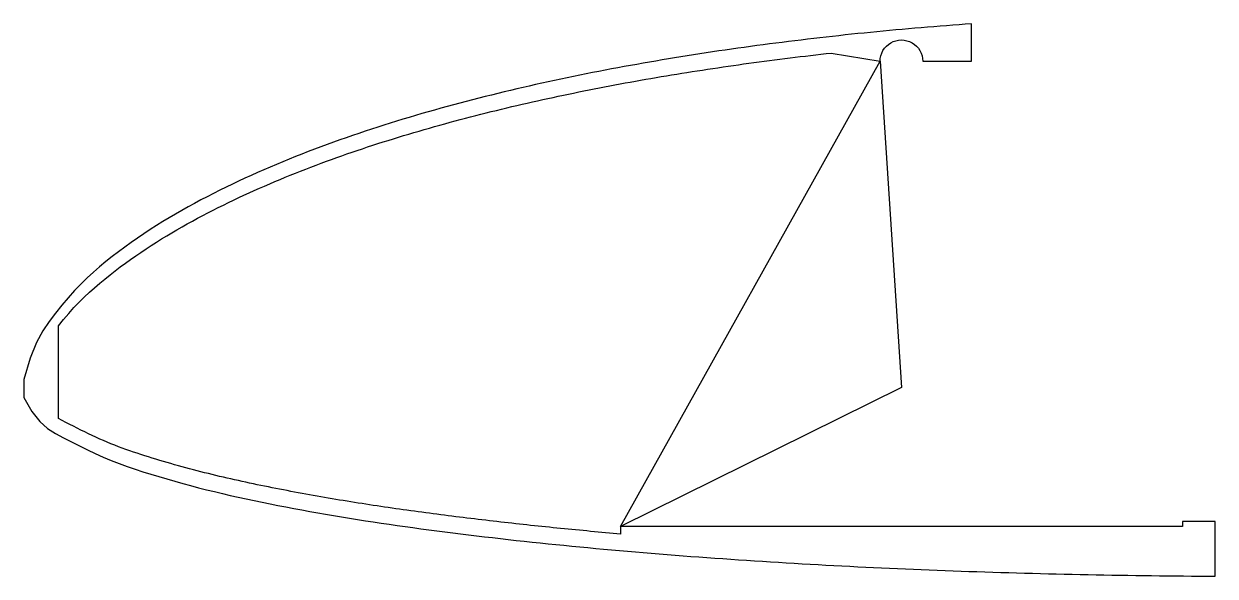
# Model space of a CAD drawing. Extents: x -10.4 to 3.7, y -2.2 to 4.3.
import ezdxf

# ---------------------------------------------------------------- set-up
doc = ezdxf.new("R2010")
doc.units = 0
doc.layers.get('0').update_dxf_attribs({"linetype": 'CONTINUOUS'})

msp = doc.modelspace()

# ---------------------------------------------------------------- linework, layer by layer
msp.add_lwpolyline([(0, 0), (-3.34311, -1.65624), (-3.3422, -1.74558), (-3.3868, -1.74166), (-3.4314, -1.73769), (-3.476, -1.7337), (-3.5206, -1.72968), (-3.56519, -1.72563), (-3.60979, -1.72154), (-3.65439, -1.71742), (-3.69899, -1.71327), (-3.74358, -1.70908), (-3.78818, -1.70486), (-3.83278, -1.70061), (-3.87738, -1.69632), (-3.92197, -1.692), (-3.96657, -1.68764), (-4.01117, -1.68325), (-4.05577, -1.67882), (-4.10036, -1.67436), (-4.14496, -1.66986), (-4.18956, -1.66532), (-4.23416, -1.66074), (-4.27875, -1.65613), (-4.32335, -1.65148), (-4.36795, -1.64679), (-4.41255, -1.64207), (-4.45714, -1.6373), (-4.50174, -1.6325), (-4.54634, -1.62765), (-4.59094, -1.62277), (-4.63554, -1.61785), (-4.68013, -1.61288), (-4.72473, -1.60788), (-4.76933, -1.60283), (-4.81393, -1.59774), (-4.85852, -1.59261), (-4.90312, -1.58744), (-4.94772, -1.58223), (-4.99232, -1.57697), (-5.03691, -1.57167), (-5.08151, -1.56633), (-5.12611, -1.56094), (-5.17071, -1.55552), (-5.2153, -1.55004), (-5.2599, -1.54452), (-5.3045, -1.53896), (-5.3491, -1.53336), (-5.39369, -1.52771), (-5.43829, -1.52201), (-5.48289, -1.51627), (-5.52749, -1.51049), (-5.57208, -1.50466), (-5.61668, -1.49878), (-5.66128, -1.49285), (-5.70588, -1.48687), (-5.75047, -1.48084), (-5.79507, -1.47476), (-5.83967, -1.46863), (-5.88427, -1.46245), (-5.92887, -1.45621), (-5.97346, -1.44991), (-6.01806, -1.44356), (-6.06266, -1.43715), (-6.10726, -1.43069), (-6.15185, -1.42416), (-6.19645, -1.41756), (-6.24105, -1.41091), (-6.28565, -1.40419), (-6.33024, -1.3974), (-6.37484, -1.39055), (-6.41944, -1.38363), (-6.46404, -1.37664), (-6.50863, -1.36957), (-6.55323, -1.36244), (-6.59783, -1.35523), (-6.64243, -1.34795), (-6.68702, -1.34059), (-6.73162, -1.33316), (-6.77622, -1.32564), (-6.82082, -1.31805), (-6.86541, -1.31039), (-6.91001, -1.30264), (-6.95461, -1.29481), (-6.99921, -1.2869), (-7.0438, -1.2789), (-7.0884, -1.27083), (-7.133, -1.26267), (-7.1776, -1.25443), (-7.2222, -1.2461), (-7.26679, -1.23769), (-7.31139, -1.22918), (-7.35599, -1.22059), (-7.40059, -1.21192), (-7.44518, -1.20315), (-7.48978, -1.19429), (-7.53438, -1.18534), (-7.57898, -1.17629), (-7.62357, -1.16715), (-7.66817, -1.15791), (-7.71277, -1.14856), (-7.75737, -1.1391), (-7.80196, -1.12952), (-7.84656, -1.11983), (-7.89116, -1.11002), (-7.93576, -1.10008), (-7.98035, -1.09001), (-8.02495, -1.07981), (-8.06955, -1.06946), (-8.11415, -1.05898), (-8.15874, -1.04834), (-8.20334, -1.03754), (-8.24794, -1.02658), (-8.29254, -1.01546), (-8.33714, -1.00417), (-8.38173, -0.99269), (-8.42633, -0.98104), (-8.47093, -0.96922), (-8.51553, -0.95722), (-8.56012, -0.94504), (-8.60472, -0.9327), (-8.64932, -0.92019), (-8.69392, -0.90751), (-8.73851, -0.89466), (-8.78311, -0.88165), (-8.82771, -0.86848), (-8.87231, -0.85512), (-8.9169, -0.84154), (-8.9615, -0.82772), (-9.0061, -0.81365), (-9.0507, -0.79929), (-9.09529, -0.78462), (-9.13989, -0.76962), (-9.18449, -0.75426), (-9.22909, -0.73852), (-9.27368, -0.72238), (-9.31828, -0.70577), (-9.36288, -0.68868), (-9.40748, -0.67106), (-9.45207, -0.65288), (-9.49667, -0.63409), (-9.54127, -0.61466), (-9.58587, -0.59455), (-9.63047, -0.57373), (-9.67506, -0.55229), (-9.71966, -0.53041), (-9.76426, -0.50816), (-9.80886, -0.48563), (-9.85345, -0.4629), (-9.89805, -0.44008), (-9.94265, -0.41724), (-9.98725, -0.39448), (-10.03184, -0.37159), (-10.03184, 0.73236), (-9.97053, 0.80805), (-9.90923, 0.88026), (-9.84792, 0.94873), (-9.78661, 1.01325), (-9.7253, 1.07406), (-9.66399, 1.13159), (-9.60268, 1.18628), (-9.54137, 1.23888), (-9.48007, 1.28964), (-9.41876, 1.33872), (-9.35745, 1.38629), (-9.29614, 1.4325), (-9.23483, 1.47751), (-9.17352, 1.52148), (-9.11221, 1.56453), (-9.05091, 1.60666), (-8.9896, 1.64787), (-8.92829, 1.68819), (-8.86698, 1.7276), (-8.80567, 1.76612), (-8.74436, 1.80376), (-8.68305, 1.84053), (-8.62175, 1.87649), (-8.56044, 1.91167), (-8.49913, 1.94613), (-8.43782, 1.97989), (-8.37651, 2.01302), (-8.3152, 2.04554), (-8.25389, 2.07749), (-8.19258, 2.10889), (-8.13128, 2.13974), (-8.06997, 2.17008), (-8.00866, 2.19992), (-7.94735, 2.22928), (-7.88604, 2.25817), (-7.82473, 2.28661), (-7.76342, 2.31462), (-7.70212, 2.34221), (-7.64081, 2.36939), (-7.5795, 2.39619), (-7.51819, 2.42261), (-7.45688, 2.44867), (-7.39557, 2.47437), (-7.33426, 2.49972), (-7.27296, 2.52472), (-7.21165, 2.54937), (-7.15034, 2.57368), (-7.08903, 2.59765), (-7.02772, 2.62129), (-6.96641, 2.64459), (-6.9051, 2.66757), (-6.8438, 2.69023), (-6.78249, 2.71258), (-6.72118, 2.73462), (-6.65987, 2.75637), (-6.59856, 2.77781), (-6.53725, 2.79897), (-6.47594, 2.81985), (-6.41464, 2.84046), (-6.35333, 2.86079), (-6.29202, 2.88087), (-6.23071, 2.90069), (-6.1694, 2.92025), (-6.10809, 2.93958), (-6.04678, 2.95866), (-5.98547, 2.97751), (-5.92417, 2.99613), (-5.86286, 3.01453), (-5.80155, 3.03271), (-5.74024, 3.05067), (-5.67893, 3.06842), (-5.61762, 3.08596), (-5.55631, 3.10329), (-5.49501, 3.12042), (-5.4337, 3.13735), (-5.37239, 3.15408), (-5.31108, 3.17062), (-5.24977, 3.18697), (-5.18846, 3.20313), (-5.12715, 3.2191), (-5.06585, 3.2349), (-5.00454, 3.25051), (-4.94323, 3.26595), (-4.88192, 3.28122), (-4.82061, 3.29632), (-4.7593, 3.31125), (-4.69799, 3.326), (-4.63669, 3.34059), (-4.57538, 3.35502), (-4.51407, 3.36927), (-4.45276, 3.38337), (-4.39145, 3.3973), (-4.33014, 3.41108), (-4.26883, 3.42469), (-4.20753, 3.43815), (-4.14622, 3.45145), (-4.08491, 3.4646), (-4.0236, 3.4776), (-3.96229, 3.49045), (-3.90098, 3.50315), (-3.83967, 3.5157), (-3.77836, 3.5281), (-3.71706, 3.54036), (-3.65575, 3.55248), (-3.59444, 3.56446), (-3.53313, 3.57629), (-3.47182, 3.58799), (-3.41051, 3.59956), (-3.3492, 3.61098), (-3.2879, 3.62228), (-3.22659, 3.63344), (-3.16528, 3.64447), (-3.10397, 3.65538), (-3.04266, 3.66616), (-2.98135, 3.67681), (-2.92004, 3.68734), (-2.85874, 3.69774), (-2.79743, 3.70803), (-2.73612, 3.71819), (-2.67481, 3.72824), (-2.6135, 3.73817), (-2.55219, 3.74798), (-2.49088, 3.75767), (-2.42958, 3.76725), (-2.36827, 3.77671), (-2.30696, 3.78606), (-2.24565, 3.79529), (-2.18434, 3.80442), (-2.12303, 3.81343), (-2.06172, 3.82233), (-2.00041, 3.83113), (-1.93911, 3.83981), (-1.8778, 3.84839), (-1.81649, 3.85687), (-1.75518, 3.86523), (-1.69387, 3.8735), (-1.63256, 3.88165), (-1.57125, 3.88971), (-1.50995, 3.89766), (-1.44864, 3.90551), (-1.38733, 3.91326), (-1.32602, 3.92091), (-1.26471, 3.92845), (-1.2034, 3.9359), (-1.14209, 3.94324), (-1.08079, 3.95049), (-1.01948, 3.95763), (-0.95817, 3.96468), (-0.89686, 3.97163), (-0.83555, 3.97848), (-0.25408, 3.88011), (-0.2519, 3.91327), (-0.24542, 3.94587), (-0.23474, 3.97734), (-0.22004, 4.00715), (-0.20157, 4.03478), (-0.17966, 4.05977), (-0.15467, 4.08168), (-0.12704, 4.10015), (-0.09723, 4.11485), (-0.06576, 4.12553), (-0.03316, 4.13201), (0, 4.13419), (0.03316, 4.13201), (0.06576, 4.12553), (0.09723, 4.11485), (0.12704, 4.10015), (0.15467, 4.08168), (0.17966, 4.05977), (0.20157, 4.03478), (0.22004, 4.00715), (0.23474, 3.97734), (0.24542, 3.94587), (0.2519, 3.91327), (0.25408, 3.88011), (0.83555, 3.88011), (0.83555, 4.32633), (0.76035, 4.32094), (0.68515, 4.31541), (0.60995, 4.30977), (0.53475, 4.30399), (0.45955, 4.29809), (0.38435, 4.29206), (0.30915, 4.2859), (0.23395, 4.27961), (0.15875, 4.27319), (0.08356, 4.26663), (0.00836, 4.25994), (-0.06684, 4.25311), (-0.14204, 4.24615), (-0.21724, 4.23905), (-0.29244, 4.23182), (-0.36764, 4.22444), (-0.44284, 4.21692), (-0.51804, 4.20926), (-0.59324, 4.20146), (-0.66844, 4.19351), (-0.74364, 4.18542), (-0.81884, 4.17718), (-0.89404, 4.1688), (-0.96924, 4.16027), (-1.04444, 4.15159), (-1.11964, 4.14276), (-1.19484, 4.13378), (-1.27004, 4.12465), (-1.34524, 4.11537), (-1.42044, 4.10594), (-1.49564, 4.09635), (-1.57084, 4.08661), (-1.64604, 4.07672), (-1.72124, 4.06667), (-1.79644, 4.05646), (-1.87163, 4.0461), (-1.94683, 4.03558), (-2.02203, 4.02489), (-2.09723, 4.01404), (-2.17243, 4.00303), (-2.24763, 3.99185), (-2.32283, 3.9805), (-2.39803, 3.96898), (-2.47323, 3.95729), (-2.54843, 3.94542), (-2.62363, 3.93338), (-2.69883, 3.92117), (-2.77403, 3.90877), (-2.84923, 3.8962), (-2.92443, 3.88344), (-2.99963, 3.8705), (-3.07483, 3.85737), (-3.15003, 3.84405), (-3.22523, 3.83054), (-3.30043, 3.81683), (-3.37563, 3.80292), (-3.45083, 3.78882), (-3.52603, 3.77451), (-3.60123, 3.75999), (-3.67643, 3.74526), (-3.75163, 3.73032), (-3.82682, 3.71516), (-3.90202, 3.69978), (-3.97722, 3.68418), (-4.05242, 3.66836), (-4.12762, 3.65231), (-4.20282, 3.63603), (-4.27802, 3.61951), (-4.35322, 3.60276), (-4.42842, 3.58577), (-4.50362, 3.56854), (-4.57882, 3.55106), (-4.65402, 3.53333), (-4.72922, 3.51536), (-4.80442, 3.49713), (-4.87962, 3.47864), (-4.95482, 3.4599), (-5.03002, 3.44089), (-5.10522, 3.42162), (-5.18042, 3.40208), (-5.25562, 3.38226), (-5.33082, 3.36216), (-5.40602, 3.34177), (-5.48122, 3.32109), (-5.55642, 3.30011), (-5.63162, 3.27882), (-5.70681, 3.25722), (-5.78201, 3.2353), (-5.85721, 3.21306), (-5.93241, 3.19049), (-6.00761, 3.16758), (-6.08281, 3.14432), (-6.15801, 3.12071), (-6.23321, 3.09673), (-6.30841, 3.07237), (-6.38361, 3.04763), (-6.45881, 3.02248), (-6.53401, 2.99693), (-6.60921, 2.97095), (-6.68441, 2.94454), (-6.75961, 2.91768), (-6.83481, 2.89037), (-6.91001, 2.86259), (-6.98521, 2.83432), (-7.06041, 2.80557), (-7.13561, 2.77631), (-7.21081, 2.74655), (-7.28601, 2.71627), (-7.36121, 2.68546), (-7.43641, 2.65413), (-7.51161, 2.62226), (-7.58681, 2.58985), (-7.662, 2.55688), (-7.7372, 2.52331), (-7.8124, 2.48912), (-7.8876, 2.45428), (-7.9628, 2.41876), (-8.038, 2.38254), (-8.1132, 2.34557), (-8.1884, 2.30784), (-8.2636, 2.2693), (-8.3388, 2.22992), (-8.414, 2.18966), (-8.4892, 2.14846), (-8.5644, 2.10624), (-8.6396, 2.06292), (-8.7148, 2.01841), (-8.79, 1.97264), (-8.8652, 1.92554), (-8.9404, 1.8771), (-9.0156, 1.82731), (-9.0908, 1.77616), (-9.166, 1.72362), (-9.2412, 1.66969), (-9.3164, 1.61416), (-9.3916, 1.55675), (-9.4668, 1.49717), (-9.542, 1.43511), (-9.61719, 1.37029), (-9.69239, 1.302), (-9.76759, 1.22914), (-9.84279, 1.15089), (-9.91799, 1.06678), (-9.99319, 0.97711), (-10.06839, 0.88232), (-10.14359, 0.78282), (-10.21879, 0.67288), (-10.29399, 0.53435), (-10.36919, 0.34746), (-10.44439, 0.09244), (-10.44439, -0.12045), (-10.34987, -0.28732), (-10.25535, -0.40622), (-10.16083, -0.48956), (-10.0663, -0.54976), (-9.97178, -0.59922), (-9.87726, -0.64756), (-9.78274, -0.69567), (-9.68822, -0.74268), (-9.5937, -0.78774), (-9.49918, -0.82982), (-9.40465, -0.869), (-9.31013, -0.90566), (-9.21561, -0.94015), (-9.12109, -0.97281), (-9.02657, -1.00393), (-8.93205, -1.03371), (-8.83752, -1.0624), (-8.743, -1.0902), (-8.64848, -1.11727), (-8.55396, -1.14358), (-8.45944, -1.16913), (-8.36492, -1.19389), (-8.2704, -1.21786), (-8.17587, -1.24106), (-8.08135, -1.26356), (-7.98683, -1.28539), (-7.89231, -1.30662), (-7.79779, -1.32728), (-7.70327, -1.34741), (-7.60874, -1.36706), (-7.51422, -1.38625), (-7.4197, -1.40503), (-7.32518, -1.4234), (-7.23066, -1.44137), (-7.13614, -1.45895), (-7.04162, -1.47616), (-6.94709, -1.49299), (-6.85257, -1.50946), (-6.75805, -1.52558), (-6.66353, -1.54134), (-6.56901, -1.55676), (-6.47449, -1.57185), (-6.37997, -1.58662), (-6.28544, -1.60109), (-6.19092, -1.61525), (-6.0964, -1.62913), (-6.00188, -1.64274), (-5.90736, -1.65609), (-5.81284, -1.66919), (-5.71831, -1.68206), (-5.62379, -1.6947), (-5.52927, -1.70712), (-5.43475, -1.71933), (-5.34023, -1.73134), (-5.24571, -1.74315), (-5.15119, -1.75476), (-5.05666, -1.76618), (-4.96214, -1.7774), (-4.86762, -1.78843), (-4.7731, -1.79927), (-4.67858, -1.80993), (-4.58406, -1.8204), (-4.48953, -1.83069), (-4.39501, -1.8408), (-4.30049, -1.85074), (-4.20597, -1.86051), (-4.11145, -1.87011), (-4.01693, -1.87955), (-3.92241, -1.88883), (-3.82788, -1.89795), (-3.73336, -1.90692), (-3.63884, -1.91573), (-3.54432, -1.9244), (-3.4498, -1.93292), (-3.35528, -1.94131), (-3.26076, -1.94956), (-3.16623, -1.95767), (-3.07171, -1.96565), (-2.97719, -1.9735), (-2.88267, -1.98121), (-2.78815, -1.9888), (-2.69363, -1.99625), (-2.5991, -2.00358), (-2.50458, -2.01079), (-2.41006, -2.01786), (-2.31554, -2.02481), (-2.22102, -2.03164), (-2.1265, -2.03835), (-2.03198, -2.04493), (-1.93745, -2.05139), (-1.84293, -2.05774), (-1.74841, -2.06396), (-1.65389, -2.07007), (-1.55937, -2.07606), (-1.46485, -2.08193), (-1.37032, -2.08769), (-1.2758, -2.09333), (-1.18128, -2.09886), (-1.08676, -2.10427), (-0.99224, -2.10957), (-0.89772, -2.11475), (-0.8032, -2.11983), (-0.70867, -2.12479), (-0.61415, -2.12964), (-0.51963, -2.13438), (-0.42511, -2.13901), (-0.33059, -2.14353), (-0.23607, -2.14795), (-0.14154, -2.15226), (-0.04702, -2.15647), (0.0475, -2.16057), (0.14202, -2.16457), (0.23654, -2.16847), (0.33106, -2.17227), (0.42558, -2.17598), (0.52011, -2.17958), (0.61463, -2.18309), (0.70915, -2.1865), (0.80367, -2.18982), (0.89819, -2.19304), (0.99271, -2.19618), (1.08723, -2.19921), (1.18176, -2.20216), (1.27628, -2.20501), (1.3708, -2.20777), (1.46532, -2.21044), (1.55984, -2.21301), (1.65436, -2.21549), (1.74889, -2.21788), (1.84341, -2.22018), (1.93793, -2.22238), (2.03245, -2.22449), (2.12697, -2.22651), (2.22149, -2.22844), (2.31601, -2.23028), (2.41054, -2.23202), (2.50506, -2.23368), (2.59958, -2.23524), (2.6941, -2.23671), (2.78862, -2.23809), (2.88314, -2.23937), (2.97767, -2.24057), (3.07219, -2.24167), (3.16671, -2.24268), (3.26123, -2.2436), (3.35575, -2.24443), (3.45027, -2.24517), (3.54479, -2.24581), (3.63932, -2.24636), (3.73384, -2.24682), (3.73384, -1.59573), (3.34311, -1.59573), (3.34311, -1.65624), (-3.34311, -1.65624), (-0.25408, 3.88011), (0, 0), (0, 0)], close=True)

doc.saveas('drawing.dxf')
